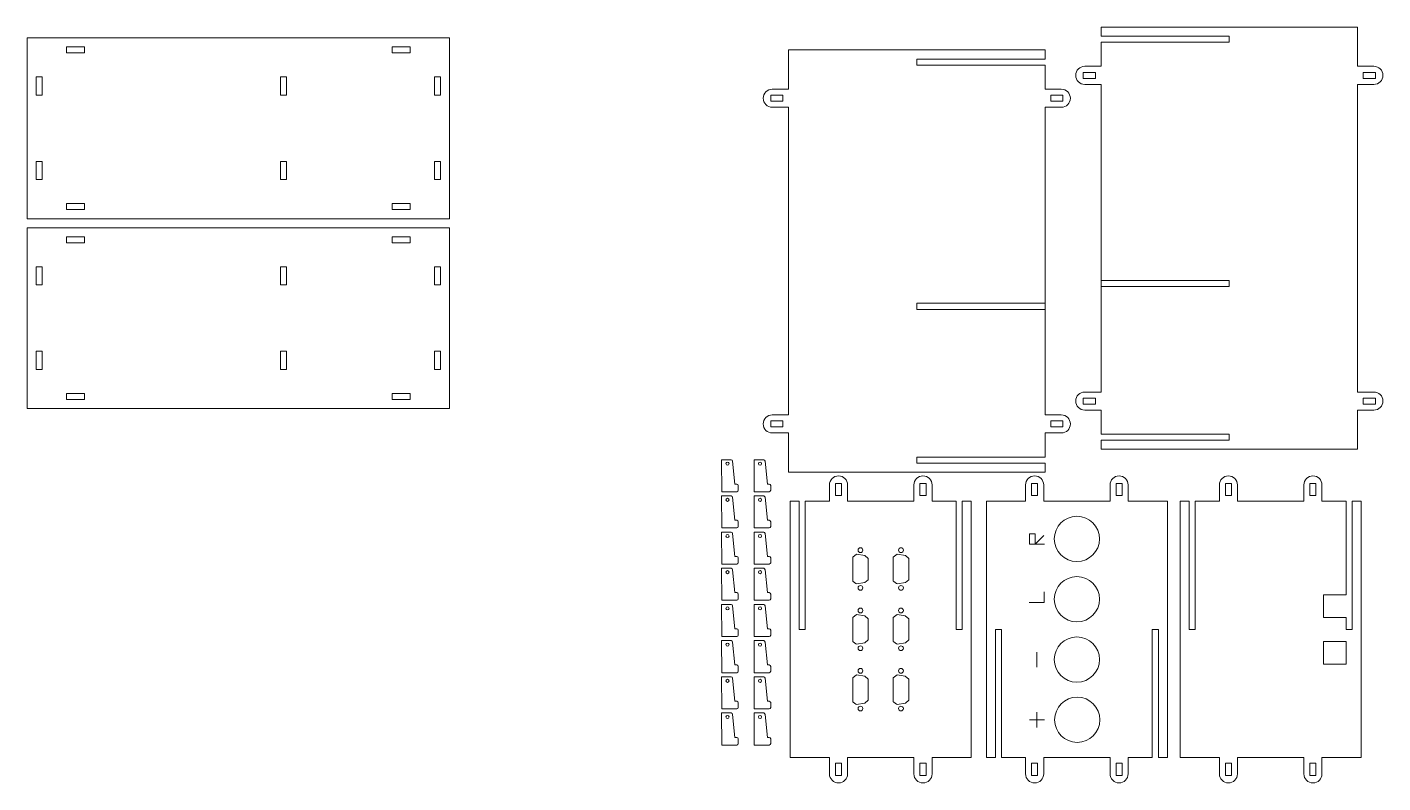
# Model space of a CAD drawing. Header units: inches. Extents: x 464 to 1363, y 251 to 752.
import ezdxf

# ---------------------------------------------------------------- set-up
doc = ezdxf.new("R2010")
doc.units = ezdxf.units.IN
doc.header["$MEASUREMENT"] = 0
doc.layers.add('Layer 1', color=7, linetype='Continuous')

# ---------------------------------------------------------------- blocks, each defined once
blk = doc.blocks.new('block 2')
at = {"layer": 'Layer 1', "color": 7, "lineweight": 5, "true_color": 0xffffff}
for points in [[(464.32, 498.9), (464.32, 618.9), (744.32, 618.9), (744.32, 498.9), (464.32, 498.9)], [(496.32, 612.9), (490.32, 612.9), (490.32, 608.9), (502.32, 608.9), (502.32, 612.9), (496.32, 612.9)], [(712.32, 612.9), (706.32, 612.9), (706.32, 608.9), (718.32, 608.9), (718.32, 612.9), (712.32, 612.9)], [(470.32, 586.9), (470.32, 580.9), (474.32, 580.9), (474.32, 592.9), (470.32, 592.9), (470.32, 586.9)], [(632.32, 580.9), (636.32, 580.9), (636.32, 586.9), (636.32, 592.9), (632.32, 592.9), (632.32, 580.9)], [(738.32, 586.9), (738.32, 592.9), (734.32, 592.9), (734.32, 580.9), (738.32, 580.9), (738.32, 586.9)], [(470.32, 530.9), (470.32, 524.9), (474.32, 524.9), (474.32, 536.9), (470.32, 536.9), (470.32, 530.9)], [(636.32, 536.9), (632.32, 536.9), (632.32, 524.9), (636.32, 524.9), (636.32, 530.9), (636.32, 536.9)], [(738.32, 530.9), (738.32, 536.9), (734.32, 536.9), (734.32, 524.9), (738.32, 524.9), (738.32, 530.9)], [(496.32, 504.9), (502.32, 504.9), (502.32, 508.9), (490.32, 508.9), (490.32, 504.9), (496.32, 504.9)], [(712.32, 504.9), (718.32, 504.9), (718.32, 508.9), (706.32, 508.9), (706.32, 504.9), (712.32, 504.9)]]:
    blk.add_lwpolyline(points, dxfattribs=at)
blk = doc.blocks.new('block 3')
at = {"layer": 'Layer 1', "color": 7, "lineweight": 5, "true_color": 0xffffff}
for points in [[(464.32, 624.85), (464.32, 744.85), (744.32, 744.85), (744.32, 624.85), (464.32, 624.85)], [(496.32, 738.85), (490.32, 738.85), (490.32, 734.85), (502.32, 734.85), (502.32, 738.85), (496.32, 738.85)], [(712.32, 738.85), (706.32, 738.85), (706.32, 734.85), (718.32, 734.85), (718.32, 738.85), (712.32, 738.85)], [(470.32, 712.85), (470.32, 706.85), (474.32, 706.85), (474.32, 718.85), (470.32, 718.85), (470.32, 712.85)], [(632.32, 706.85), (636.32, 706.85), (636.32, 712.85), (636.32, 718.85), (632.32, 718.85), (632.32, 706.85)], [(738.32, 712.85), (738.32, 718.85), (734.32, 718.85), (734.32, 706.85), (738.32, 706.85), (738.32, 712.85)], [(470.32, 656.85), (470.32, 650.85), (474.32, 650.85), (474.32, 662.85), (470.32, 662.85), (470.32, 656.85)], [(636.32, 662.85), (632.32, 662.85), (632.32, 650.85), (636.32, 650.85), (636.32, 656.85), (636.32, 662.85)], [(738.32, 656.85), (738.32, 662.85), (734.32, 662.85), (734.32, 650.85), (738.32, 650.85), (738.32, 656.85)], [(496.32, 630.85), (502.32, 630.85), (502.32, 634.85), (490.32, 634.85), (490.32, 630.85), (496.32, 630.85)], [(712.32, 630.85), (718.32, 630.85), (718.32, 634.85), (706.32, 634.85), (706.32, 630.85), (712.32, 630.85)]]:
    blk.add_lwpolyline(points, dxfattribs=at)
blk = doc.blocks.new('block 4')
at = {"layer": 'Layer 1', "color": 7, "lineweight": 5, "true_color": 0xffffff}
for points, knots in [([(1015.09, 324.99), (1015.09, 325.88), (1015.8, 326.59), (1016.69, 326.59), (1017.57, 326.59), (1018.29, 325.88), (1018.29, 324.99), (1018.29, 324.11), (1017.57, 323.39), (1016.69, 323.39), (1015.8, 323.39), (1015.09, 324.11), (1015.09, 324.99)], [0, 0, 0, 0, 1, 1, 1, 2, 2, 2, 3, 3, 3, 4, 4, 4, 4]), ([(1014.06, 302.65), (1014.06, 302.65), (1011.6, 304.56), (1011.6, 304.5), (1011.6, 304.44), (1011.6, 320.44), (1011.6, 320.44), (1011.6, 320.44), (1014.06, 322.35), (1014.06, 322.35), (1014.06, 322.35), (1019.58, 321.38), (1019.58, 321.38), (1019.58, 321.38), (1021.83, 319.5), (1021.83, 319.5), (1021.83, 319.5), (1021.83, 305.46), (1021.83, 305.46), (1021.83, 305.46), (1019.64, 303.56), (1019.64, 303.56), (1019.64, 303.56), (1014.06, 302.65), (1014.06, 302.65)], [0, 0, 0, 0, 1, 1, 1, 2, 2, 2, 3, 3, 3, 4, 4, 4, 5, 5, 5, 6, 6, 6, 7, 7, 7, 8, 8, 8, 8]), ([(1015.09, 299.99), (1015.09, 300.88), (1015.8, 301.59), (1016.69, 301.59), (1017.57, 301.59), (1018.29, 300.88), (1018.29, 299.99), (1018.29, 299.11), (1017.57, 298.39), (1016.69, 298.39), (1015.8, 298.39), (1015.09, 299.11), (1015.09, 299.99)], [0, 0, 0, 0, 1, 1, 1, 2, 2, 2, 3, 3, 3, 4, 4, 4, 4])]:
    blk.add_open_spline(points, degree=3, knots=knots, dxfattribs=at)
blk = doc.blocks.new('block 5')
at = {"layer": 'Layer 1', "color": 7, "lineweight": 5, "true_color": 0xffffff}
for points, knots in [([(1041.98, 405), (1041.98, 405.89), (1042.7, 406.6), (1043.58, 406.6), (1044.46, 406.6), (1045.18, 405.89), (1045.18, 405), (1045.18, 404.12), (1044.46, 403.4), (1043.58, 403.4), (1042.7, 403.4), (1041.98, 404.12), (1041.98, 405)], [0, 0, 0, 0, 1, 1, 1, 2, 2, 2, 3, 3, 3, 4, 4, 4, 4]), ([(1040.96, 382.66), (1040.96, 382.66), (1038.49, 384.57), (1038.49, 384.51), (1038.49, 384.45), (1038.49, 400.45), (1038.49, 400.45), (1038.49, 400.45), (1040.96, 402.36), (1040.96, 402.36), (1040.96, 402.36), (1046.47, 401.39), (1046.47, 401.39), (1046.47, 401.39), (1048.73, 399.51), (1048.73, 399.51), (1048.73, 399.51), (1048.73, 385.47), (1048.73, 385.47), (1048.73, 385.47), (1046.53, 383.57), (1046.53, 383.57), (1046.53, 383.57), (1040.96, 382.66), (1040.96, 382.66)], [0, 0, 0, 0, 1, 1, 1, 2, 2, 2, 3, 3, 3, 4, 4, 4, 5, 5, 5, 6, 6, 6, 7, 7, 7, 8, 8, 8, 8]), ([(1041.98, 380), (1041.98, 380.89), (1042.7, 381.6), (1043.58, 381.6), (1044.46, 381.6), (1045.18, 380.89), (1045.18, 380), (1045.18, 379.12), (1044.46, 378.4), (1043.58, 378.4), (1042.7, 378.4), (1041.98, 379.12), (1041.98, 380)], [0, 0, 0, 0, 1, 1, 1, 2, 2, 2, 3, 3, 3, 4, 4, 4, 4])]:
    blk.add_open_spline(points, degree=3, knots=knots, dxfattribs=at)
blk = doc.blocks.new('block 6')
at = {"layer": 'Layer 1', "color": 7, "lineweight": 5, "true_color": 0xffffff}
for points, knots in [([(1041.95, 324.99), (1041.95, 325.88), (1042.67, 326.59), (1043.55, 326.59), (1044.43, 326.59), (1045.15, 325.88), (1045.15, 324.99), (1045.15, 324.11), (1044.43, 323.39), (1043.55, 323.39), (1042.67, 323.39), (1041.95, 324.11), (1041.95, 324.99)], [0, 0, 0, 0, 1, 1, 1, 2, 2, 2, 3, 3, 3, 4, 4, 4, 4]), ([(1040.93, 302.65), (1040.93, 302.65), (1038.46, 304.56), (1038.46, 304.5), (1038.46, 304.44), (1038.46, 320.44), (1038.46, 320.44), (1038.46, 320.44), (1040.93, 322.35), (1040.93, 322.35), (1040.93, 322.35), (1046.44, 321.38), (1046.44, 321.38), (1046.44, 321.38), (1048.7, 319.5), (1048.7, 319.5), (1048.7, 319.5), (1048.7, 305.46), (1048.7, 305.46), (1048.7, 305.46), (1046.5, 303.56), (1046.5, 303.56), (1046.5, 303.56), (1040.93, 302.65), (1040.93, 302.65)], [0, 0, 0, 0, 1, 1, 1, 2, 2, 2, 3, 3, 3, 4, 4, 4, 5, 5, 5, 6, 6, 6, 7, 7, 7, 8, 8, 8, 8]), ([(1041.95, 299.99), (1041.95, 300.88), (1042.67, 301.59), (1043.55, 301.59), (1044.43, 301.59), (1045.15, 300.88), (1045.15, 299.99), (1045.15, 299.11), (1044.43, 298.39), (1043.55, 298.39), (1042.67, 298.39), (1041.95, 299.11), (1041.95, 299.99)], [0, 0, 0, 0, 1, 1, 1, 2, 2, 2, 3, 3, 3, 4, 4, 4, 4])]:
    blk.add_open_spline(points, degree=3, knots=knots, dxfattribs=at)
blk = doc.blocks.new('block 7')
at = {"layer": 'Layer 1', "color": 7, "lineweight": 5, "true_color": 0xffffff}
for points, knots in [([(1040.93, 342.65), (1040.93, 342.65), (1038.46, 344.56), (1038.46, 344.5), (1038.46, 344.44), (1038.46, 360.44), (1038.46, 360.44), (1038.46, 360.44), (1040.93, 362.35), (1040.93, 362.35), (1040.93, 362.35), (1046.44, 361.38), (1046.44, 361.38), (1046.44, 361.38), (1048.7, 359.5), (1048.7, 359.5), (1048.7, 359.5), (1048.7, 345.46), (1048.7, 345.46), (1048.7, 345.46), (1046.5, 343.56), (1046.5, 343.56), (1046.5, 343.56), (1040.93, 342.65), (1040.93, 342.65)], [0, 0, 0, 0, 1, 1, 1, 2, 2, 2, 3, 3, 3, 4, 4, 4, 5, 5, 5, 6, 6, 6, 7, 7, 7, 8, 8, 8, 8]), ([(1041.95, 364.99), (1041.95, 365.88), (1042.67, 366.59), (1043.55, 366.59), (1044.43, 366.59), (1045.15, 365.88), (1045.15, 364.99), (1045.15, 364.11), (1044.43, 363.39), (1043.55, 363.39), (1042.67, 363.39), (1041.95, 364.11), (1041.95, 364.99)], [0, 0, 0, 0, 1, 1, 1, 2, 2, 2, 3, 3, 3, 4, 4, 4, 4]), ([(1041.95, 339.99), (1041.95, 340.88), (1042.67, 341.59), (1043.55, 341.59), (1044.43, 341.59), (1045.15, 340.88), (1045.15, 339.99), (1045.15, 339.11), (1044.43, 338.39), (1043.55, 338.39), (1042.67, 338.39), (1041.95, 339.11), (1041.95, 339.99)], [0, 0, 0, 0, 1, 1, 1, 2, 2, 2, 3, 3, 3, 4, 4, 4, 4])]:
    blk.add_open_spline(points, degree=3, knots=knots, dxfattribs=at)
blk = doc.blocks.new('block 8')
at = {"layer": 'Layer 1', "color": 7, "lineweight": 5, "true_color": 0xffffff}
for points, knots in [([(1015.09, 405), (1015.09, 405.89), (1015.8, 406.6), (1016.69, 406.6), (1017.57, 406.6), (1018.29, 405.89), (1018.29, 405), (1018.29, 404.12), (1017.57, 403.4), (1016.69, 403.4), (1015.8, 403.4), (1015.09, 404.12), (1015.09, 405)], [0, 0, 0, 0, 1, 1, 1, 2, 2, 2, 3, 3, 3, 4, 4, 4, 4]), ([(1014.06, 382.66), (1014.06, 382.66), (1011.6, 384.57), (1011.6, 384.51), (1011.6, 384.45), (1011.6, 400.45), (1011.6, 400.45), (1011.6, 400.45), (1014.06, 402.36), (1014.06, 402.36), (1014.06, 402.36), (1019.58, 401.39), (1019.58, 401.39), (1019.58, 401.39), (1021.83, 399.51), (1021.83, 399.51), (1021.83, 399.51), (1021.83, 385.47), (1021.83, 385.47), (1021.83, 385.47), (1019.64, 383.57), (1019.64, 383.57), (1019.64, 383.57), (1014.06, 382.66), (1014.06, 382.66)], [0, 0, 0, 0, 1, 1, 1, 2, 2, 2, 3, 3, 3, 4, 4, 4, 5, 5, 5, 6, 6, 6, 7, 7, 7, 8, 8, 8, 8]), ([(1015.09, 380), (1015.09, 380.89), (1015.8, 381.6), (1016.69, 381.6), (1017.57, 381.6), (1018.29, 380.89), (1018.29, 380), (1018.29, 379.12), (1017.57, 378.4), (1016.69, 378.4), (1015.8, 378.4), (1015.09, 379.12), (1015.09, 380)], [0, 0, 0, 0, 1, 1, 1, 2, 2, 2, 3, 3, 3, 4, 4, 4, 4])]:
    blk.add_open_spline(points, degree=3, knots=knots, dxfattribs=at)
blk = doc.blocks.new('block 9')
at = {"layer": 'Layer 1', "color": 7, "lineweight": 5, "true_color": 0xffffff}
for points, knots in [([(1014.06, 342.65), (1014.06, 342.65), (1011.6, 344.56), (1011.6, 344.5), (1011.6, 344.44), (1011.6, 360.44), (1011.6, 360.44), (1011.6, 360.44), (1014.06, 362.35), (1014.06, 362.35), (1014.06, 362.35), (1019.58, 361.38), (1019.58, 361.38), (1019.58, 361.38), (1021.83, 359.5), (1021.83, 359.5), (1021.83, 359.5), (1021.83, 345.46), (1021.83, 345.46), (1021.83, 345.46), (1019.64, 343.56), (1019.64, 343.56), (1019.64, 343.56), (1014.06, 342.65), (1014.06, 342.65)], [0, 0, 0, 0, 1, 1, 1, 2, 2, 2, 3, 3, 3, 4, 4, 4, 5, 5, 5, 6, 6, 6, 7, 7, 7, 8, 8, 8, 8]), ([(1015.09, 364.99), (1015.09, 365.88), (1015.8, 366.59), (1016.69, 366.59), (1017.57, 366.59), (1018.29, 365.88), (1018.29, 364.99), (1018.29, 364.11), (1017.57, 363.39), (1016.69, 363.39), (1015.8, 363.39), (1015.09, 364.11), (1015.09, 364.99)], [0, 0, 0, 0, 1, 1, 1, 2, 2, 2, 3, 3, 3, 4, 4, 4, 4]), ([(1015.09, 339.99), (1015.09, 340.88), (1015.8, 341.59), (1016.69, 341.59), (1017.57, 341.59), (1018.29, 340.88), (1018.29, 339.99), (1018.29, 339.11), (1017.57, 338.39), (1016.69, 338.39), (1015.8, 338.39), (1015.09, 339.11), (1015.09, 339.99)], [0, 0, 0, 0, 1, 1, 1, 2, 2, 2, 3, 3, 3, 4, 4, 4, 4])]:
    blk.add_open_spline(points, degree=3, knots=knots, dxfattribs=at)
blk = doc.blocks.new('block 10')
at = {"layer": 'Layer 1', "color": 7, "lineweight": 5, "true_color": 0xffffff}
for points in [[(965.24, 704.74), (965.24, 706.74), (957.24, 706.74), (957.24, 702.74), (965.24, 702.74), (965.24, 704.74)], [(1142.84, 704.74), (1142.84, 706.74), (1150.84, 706.74), (1150.84, 702.74), (1142.84, 702.74), (1142.84, 704.74)], [(1139.04, 564.74), (1054.04, 564.74), (1054.04, 568.74), (1139.04, 568.74), (1139.04, 564.74)], [(965.24, 488.74), (965.24, 490.74), (957.24, 490.74), (957.24, 486.74), (965.24, 486.74), (965.24, 488.74)], [(1142.84, 488.74), (1142.84, 490.74), (1150.84, 490.74), (1150.84, 486.74), (1142.84, 486.74), (1142.84, 488.74)]]:
    blk.add_lwpolyline(points, dxfattribs=at)
blk.add_open_spline([(1149.84, 494.74), (1149.84, 494.74), (1139.04, 494.74), (1139.04, 494.74), (1139.04, 494.74), (1139.04, 698.74), (1139.04, 698.74), (1139.04, 698.74), (1149.84, 698.74), (1149.84, 698.74), (1153.15, 698.74), (1155.84, 701.43), (1155.84, 704.74), (1155.84, 708.05), (1153.15, 710.74), (1149.84, 710.74), (1149.84, 710.74), (1139.04, 710.74), (1139.04, 710.74), (1139.04, 710.74), (1139.04, 726.74), (1139.04, 726.74), (1139.04, 726.74), (1054.04, 726.74), (1054.04, 726.74), (1054.04, 726.74), (1054.04, 730.74), (1054.04, 730.74), (1054.04, 730.74), (1139.04, 730.74), (1139.04, 730.74), (1139.04, 730.74), (1139.04, 736.74), (1139.04, 736.74), (1139.04, 736.74), (969.04, 736.74), (969.04, 736.74), (969.04, 736.74), (969.04, 730.74), (969.04, 730.74), (969.04, 730.74), (969.04, 726.74), (969.04, 726.74), (969.04, 726.74), (969.04, 710.74), (969.04, 710.74), (969.04, 710.74), (958.24, 710.74), (958.24, 710.74), (954.92, 710.74), (952.24, 708.05), (952.24, 704.74), (952.24, 701.43), (954.92, 698.74), (958.24, 698.74), (958.24, 698.74), (969.04, 698.74), (969.04, 698.74), (969.04, 698.74), (969.04, 494.74), (969.04, 494.74), (969.04, 494.74), (958.24, 494.74), (958.24, 494.74), (954.92, 494.74), (952.24, 492.05), (952.24, 488.74), (952.24, 485.43), (954.92, 482.74), (958.24, 482.74), (958.24, 482.74), (969.04, 482.74), (969.04, 482.74), (969.04, 482.74), (969.04, 466.74), (969.04, 466.74), (969.04, 466.74), (969.04, 462.74), (969.04, 462.74), (969.04, 462.74), (969.04, 456.74), (969.04, 456.74), (969.04, 456.74), (1139.04, 456.74), (1139.04, 456.74), (1139.04, 456.74), (1139.04, 462.74), (1139.04, 462.74), (1139.04, 462.74), (1054.04, 462.74), (1054.04, 462.74), (1054.04, 462.74), (1054.04, 466.74), (1054.04, 466.74), (1054.04, 466.74), (1139.04, 466.74), (1139.04, 466.74), (1139.04, 466.74), (1139.04, 482.74), (1139.04, 482.74), (1139.04, 482.74), (1149.84, 482.74), (1149.84, 482.74), (1153.15, 482.74), (1155.84, 485.43), (1155.84, 488.74), (1155.84, 492.05), (1153.15, 494.74), (1149.84, 494.74)], degree=3, knots=[0, 0, 0, 0, 1, 1, 1, 2, 2, 2, 3, 3, 3, 4, 4, 4, 5, 5, 5, 6, 6, 6, 7, 7, 7, 8, 8, 8, 9, 9, 9, 10, 10, 10, 11, 11, 11, 12, 12, 12, 13, 13, 13, 14, 14, 14, 15, 15, 15, 16, 16, 16, 17, 17, 17, 18, 18, 18, 19, 19, 19, 20, 20, 20, 21, 21, 21, 22, 22, 22, 23, 23, 23, 24, 24, 24, 25, 25, 25, 26, 26, 26, 27, 27, 27, 28, 28, 28, 29, 29, 29, 30, 30, 30, 31, 31, 31, 32, 32, 32, 33, 33, 33, 34, 34, 34, 35, 35, 35, 36, 36, 36, 36], dxfattribs=at)
blk = doc.blocks.new('block 11')
at = {"layer": 'Layer 1', "color": 7, "lineweight": 5, "true_color": 0xffffff}
for points in [[(1172.4, 719.92), (1172.4, 717.92), (1164.4, 717.92), (1164.4, 721.92), (1172.4, 721.92), (1172.4, 719.92)], [(1350, 719.92), (1350, 717.92), (1358, 717.92), (1358, 721.92), (1350, 721.92), (1350, 719.92)], [(1176.2, 579.92), (1261.2, 579.92), (1261.2, 583.92), (1176.2, 583.92), (1176.2, 579.92)], [(1172.4, 503.92), (1172.4, 501.92), (1164.4, 501.92), (1164.4, 505.92), (1172.4, 505.92), (1172.4, 503.92)], [(1350, 503.92), (1350, 501.92), (1358, 501.92), (1358, 505.92), (1350, 505.92), (1350, 503.92)]]:
    blk.add_lwpolyline(points, dxfattribs=at)
blk.add_open_spline([(1159.4, 503.92), (1159.4, 500.61), (1162.09, 497.92), (1165.4, 497.92), (1165.4, 497.92), (1176.2, 497.92), (1176.2, 497.92), (1176.2, 497.92), (1176.2, 481.92), (1176.2, 481.92), (1176.2, 481.92), (1261.2, 481.92), (1261.2, 481.92), (1261.2, 481.92), (1261.2, 477.92), (1261.2, 477.92), (1261.2, 477.92), (1176.2, 477.92), (1176.2, 477.92), (1176.2, 477.92), (1176.2, 471.92), (1176.2, 471.92), (1176.2, 471.92), (1346.2, 471.92), (1346.2, 471.92), (1346.2, 471.92), (1346.2, 477.92), (1346.2, 477.92), (1346.2, 477.92), (1346.2, 481.92), (1346.2, 481.92), (1346.2, 481.92), (1346.2, 497.92), (1346.2, 497.92), (1346.2, 497.92), (1357, 497.92), (1357, 497.92), (1360.31, 497.92), (1363, 500.61), (1363, 503.92), (1363, 507.24), (1360.31, 509.92), (1357, 509.92), (1357, 509.92), (1346.2, 509.92), (1346.2, 509.92), (1346.2, 509.92), (1346.2, 713.92), (1346.2, 713.92), (1346.2, 713.92), (1357, 713.92), (1357, 713.92), (1360.31, 713.92), (1363, 716.61), (1363, 719.92), (1363, 723.24), (1360.31, 725.92), (1357, 725.92), (1357, 725.92), (1346.2, 725.92), (1346.2, 725.92), (1346.2, 725.92), (1346.2, 741.92), (1346.2, 741.92), (1346.2, 741.92), (1346.2, 745.92), (1346.2, 745.92), (1346.2, 745.92), (1346.2, 751.92), (1346.2, 751.92), (1346.2, 751.92), (1176.2, 751.92), (1176.2, 751.92), (1176.2, 751.92), (1176.2, 745.92), (1176.2, 745.92), (1176.2, 745.92), (1261.2, 745.92), (1261.2, 745.92), (1261.2, 745.92), (1261.2, 741.92), (1261.2, 741.92), (1261.2, 741.92), (1176.2, 741.92), (1176.2, 741.92), (1176.2, 741.92), (1176.2, 725.92), (1176.2, 725.92), (1176.2, 725.92), (1165.4, 725.92), (1165.4, 725.92), (1162.09, 725.92), (1159.4, 723.24), (1159.4, 719.92), (1159.4, 716.61), (1162.09, 713.92), (1165.4, 713.92), (1165.4, 713.92), (1176.2, 713.92), (1176.2, 713.92), (1176.2, 713.92), (1176.2, 509.92), (1176.2, 509.92), (1176.2, 509.92), (1165.4, 509.92), (1165.4, 509.92), (1162.09, 509.92), (1159.4, 507.24), (1159.4, 503.92)], degree=3, knots=[0, 0, 0, 0, 1, 1, 1, 2, 2, 2, 3, 3, 3, 4, 4, 4, 5, 5, 5, 6, 6, 6, 7, 7, 7, 8, 8, 8, 9, 9, 9, 10, 10, 10, 11, 11, 11, 12, 12, 12, 13, 13, 13, 14, 14, 14, 15, 15, 15, 16, 16, 16, 17, 17, 17, 18, 18, 18, 19, 19, 19, 20, 20, 20, 21, 21, 21, 22, 22, 22, 23, 23, 23, 24, 24, 24, 25, 25, 25, 26, 26, 26, 27, 27, 27, 28, 28, 28, 29, 29, 29, 30, 30, 30, 31, 31, 31, 32, 32, 32, 33, 33, 33, 34, 34, 34, 35, 35, 35, 36, 36, 36, 36], dxfattribs=at)
blk = doc.blocks.new('block 12')
at = {"layer": 'Layer 1', "color": 7, "lineweight": 5, "true_color": 0xffffff}
for points in [[(1260.64, 441.29), (1258.64, 441.29), (1258.64, 449.29), (1262.64, 449.29), (1262.64, 441.29), (1260.64, 441.29)], [(1316.64, 441.29), (1314.64, 441.29), (1314.64, 449.29), (1318.64, 449.29), (1318.64, 441.29), (1316.64, 441.29)], [(1323.64, 329.49), (1323.64, 344.49), (1338.64, 344.49), (1338.64, 329.49), (1323.64, 329.49)], [(1260.64, 263.69), (1258.64, 263.69), (1258.64, 255.69), (1262.64, 255.69), (1262.64, 263.69), (1260.64, 263.69)], [(1316.64, 263.69), (1314.64, 263.69), (1314.64, 255.69), (1318.64, 255.69), (1318.64, 263.69), (1316.64, 263.69)]]:
    blk.add_lwpolyline(points, dxfattribs=at)
blk.add_open_spline([(1310.64, 448.29), (1310.64, 448.29), (1310.64, 437.49), (1310.64, 437.49), (1310.64, 437.49), (1266.64, 437.49), (1266.64, 437.49), (1266.64, 437.49), (1266.64, 448.29), (1266.64, 448.29), (1266.64, 451.61), (1263.95, 454.29), (1260.64, 454.29), (1257.33, 454.29), (1254.64, 451.61), (1254.64, 448.29), (1254.64, 448.29), (1254.64, 437.49), (1254.64, 437.49), (1254.64, 437.49), (1238.64, 437.49), (1238.64, 437.49), (1238.64, 437.49), (1238.64, 352.49), (1238.64, 352.49), (1238.64, 352.49), (1234.64, 352.49), (1234.64, 352.49), (1234.64, 352.49), (1234.64, 437.49), (1234.64, 437.49), (1234.64, 437.49), (1228.64, 437.49), (1228.64, 437.49), (1228.64, 437.49), (1228.64, 267.49), (1228.64, 267.49), (1228.64, 267.49), (1234.64, 267.49), (1234.64, 267.49), (1234.64, 267.49), (1238.64, 267.49), (1238.64, 267.49), (1238.64, 267.49), (1254.64, 267.49), (1254.64, 267.49), (1254.64, 267.49), (1254.64, 256.69), (1254.64, 256.69), (1254.64, 253.38), (1257.33, 250.69), (1260.64, 250.69), (1263.95, 250.69), (1266.64, 253.38), (1266.64, 256.69), (1266.64, 256.69), (1266.64, 267.49), (1266.64, 267.49), (1266.64, 267.49), (1310.64, 267.49), (1310.64, 267.49), (1310.64, 267.49), (1310.64, 256.69), (1310.64, 256.69), (1310.64, 253.38), (1313.33, 250.69), (1316.64, 250.69), (1319.95, 250.69), (1322.64, 253.38), (1322.64, 256.69), (1322.64, 256.69), (1322.64, 267.49), (1322.64, 267.49), (1322.64, 267.49), (1338.64, 267.49), (1338.64, 267.49), (1338.64, 267.49), (1342.64, 267.49), (1342.64, 267.49), (1342.64, 267.49), (1348.64, 267.49), (1348.64, 267.49), (1348.64, 267.49), (1348.64, 437.49), (1348.64, 437.49), (1348.64, 437.49), (1342.64, 437.49), (1342.64, 437.49), (1342.64, 437.49), (1342.64, 352.49), (1342.64, 352.49), (1342.64, 352.49), (1338.64, 352.49), (1338.64, 352.49), (1338.64, 352.49), (1338.64, 360.49), (1338.64, 360.49), (1338.64, 360.49), (1323.64, 360.49), (1323.64, 360.49), (1323.64, 360.49), (1323.64, 375.49), (1323.64, 375.49), (1323.64, 375.49), (1338.64, 375.49), (1338.64, 375.49), (1338.64, 375.49), (1338.64, 437.49), (1338.64, 437.49), (1338.64, 437.49), (1322.64, 437.49), (1322.64, 437.49), (1322.64, 437.49), (1322.64, 448.29), (1322.64, 448.29), (1322.64, 451.61), (1319.95, 454.29), (1316.64, 454.29), (1313.33, 454.29), (1310.64, 451.61), (1310.64, 448.29)], degree=3, knots=[0, 0, 0, 0, 1, 1, 1, 2, 2, 2, 3, 3, 3, 4, 4, 4, 5, 5, 5, 6, 6, 6, 7, 7, 7, 8, 8, 8, 9, 9, 9, 10, 10, 10, 11, 11, 11, 12, 12, 12, 13, 13, 13, 14, 14, 14, 15, 15, 15, 16, 16, 16, 17, 17, 17, 18, 18, 18, 19, 19, 19, 20, 20, 20, 21, 21, 21, 22, 22, 22, 23, 23, 23, 24, 24, 24, 25, 25, 25, 26, 26, 26, 27, 27, 27, 28, 28, 28, 29, 29, 29, 30, 30, 30, 31, 31, 31, 32, 32, 32, 33, 33, 33, 34, 34, 34, 35, 35, 35, 36, 36, 36, 37, 37, 37, 38, 38, 38, 39, 39, 39, 40, 40, 40, 40], dxfattribs=at)

msp = doc.modelspace()

# ---------------------------------------------------------------- linework, layer by layer
at = {"layer": 'Layer 1', "color": 7, "lineweight": 5, "true_color": 0xffffff}
for points in [[(1002.16, 441.29), (1000.16, 441.29), (1000.16, 449.29), (1004.16, 449.29), (1004.16, 441.29), (1002.16, 441.29)], [(1058.16, 441.29), (1056.16, 441.29), (1056.16, 449.29), (1060.16, 449.29), (1060.16, 441.29), (1058.16, 441.29)], [(1132.16, 441.3), (1130.16, 441.3), (1130.16, 449.3), (1134.16, 449.3), (1134.16, 441.3), (1132.16, 441.3)], [(1188.16, 441.3), (1186.16, 441.3), (1186.16, 449.3), (1190.16, 449.3), (1190.16, 441.3), (1188.16, 441.3)], [(1128.72, 415.97), (1128.72, 409.03)], [(1132.49, 415.97), (1128.72, 415.97)], [(1132.49, 415.97), (1132.49, 409.03)], [(1138.31, 414.85), (1132.49, 409.03)], [(1138.72, 409.03), (1128.72, 409.03)], [(1138.49, 370.41), (1128.49, 370.41)], [(1138.49, 377.35), (1138.49, 370.41)], [(1133.72, 337.5), (1133.72, 327.5)], [(1133.72, 287.53), (1133.72, 297.53)], [(1138.72, 292.53), (1128.72, 292.53)], [(1002.16, 263.69), (1000.16, 263.69), (1000.16, 255.69), (1004.16, 255.69), (1004.16, 263.69), (1002.16, 263.69)], [(1058.16, 263.69), (1056.16, 263.69), (1056.16, 255.69), (1060.16, 255.69), (1060.16, 263.69), (1058.16, 263.69)], [(1132.16, 263.7), (1130.16, 263.7), (1130.16, 255.7), (1134.16, 255.7), (1134.16, 263.7), (1132.16, 263.7)], [(1188.16, 263.7), (1186.16, 263.7), (1186.16, 255.7), (1190.16, 255.7), (1190.16, 263.7), (1188.16, 263.7)]]:
    msp.add_lwpolyline(points, dxfattribs=at)
for points, knots in [([(924.61, 465.05), (924.61, 465.05), (931.01, 465.05), (931.01, 465.05), (931.5, 464.96), (931.88, 464.58), (931.97, 464.09), (931.97, 464.09), (933.45, 448.89), (933.45, 448.89), (933.45, 448.89), (934.73, 448.89), (934.73, 448.89), (935.22, 448.8), (935.6, 448.42), (935.69, 447.93), (935.69, 447.93), (935.69, 444.73), (935.69, 444.73), (935.6, 444.24), (935.22, 443.86), (934.73, 443.77), (934.73, 443.77), (924.73, 443.77), (924.73, 443.77), (924.73, 443.77), (924.61, 465.05), (924.61, 465.05)], [0, 0, 0, 0, 1, 1, 1, 2, 2, 2, 3, 3, 3, 4, 4, 4, 5, 5, 5, 6, 6, 6, 7, 7, 7, 8, 8, 8, 9, 9, 9, 9]), ([(928.61, 463.45), (929.19, 463.45), (929.65, 462.98), (929.65, 462.41), (929.65, 461.83), (929.19, 461.37), (928.61, 461.37), (928.04, 461.37), (927.57, 461.83), (927.57, 462.41), (927.57, 462.98), (928.04, 463.45), (928.61, 463.45)], [0, 0, 0, 0, 1, 1, 1, 2, 2, 2, 3, 3, 3, 4, 4, 4, 4]), ([(946.15, 465.05), (946.15, 465.05), (952.55, 465.05), (952.55, 465.05), (953.04, 464.96), (953.42, 464.58), (953.52, 464.09), (953.52, 464.09), (954.99, 448.89), (954.99, 448.89), (954.99, 448.89), (956.27, 448.89), (956.27, 448.89), (956.76, 448.8), (957.14, 448.42), (957.24, 447.93), (957.24, 447.93), (957.24, 444.73), (957.24, 444.73), (957.14, 444.24), (956.76, 443.86), (956.27, 443.77), (956.27, 443.77), (946.27, 443.77), (946.27, 443.77), (946.27, 443.77), (946.15, 465.05), (946.15, 465.05)], [0, 0, 0, 0, 1, 1, 1, 2, 2, 2, 3, 3, 3, 4, 4, 4, 5, 5, 5, 6, 6, 6, 7, 7, 7, 8, 8, 8, 9, 9, 9, 9]), ([(950.16, 463.45), (950.73, 463.45), (951.19, 462.98), (951.19, 462.41), (951.19, 461.83), (950.73, 461.37), (950.16, 461.37), (949.58, 461.37), (949.11, 461.83), (949.11, 462.41), (949.11, 462.98), (949.58, 463.45), (950.16, 463.45)], [0, 0, 0, 0, 1, 1, 1, 2, 2, 2, 3, 3, 3, 4, 4, 4, 4]), ([(970.16, 267.49), (970.16, 267.49), (976.16, 267.49), (976.16, 267.49), (976.16, 267.49), (980.16, 267.49), (980.16, 267.49), (980.16, 267.49), (996.16, 267.49), (996.16, 267.49), (996.16, 267.49), (996.16, 256.69), (996.16, 256.69), (996.16, 253.38), (998.85, 250.69), (1002.16, 250.69), (1005.48, 250.69), (1008.16, 253.38), (1008.16, 256.69), (1008.16, 256.69), (1008.16, 267.49), (1008.16, 267.49), (1008.16, 267.49), (1052.16, 267.49), (1052.16, 267.49), (1052.16, 267.49), (1052.16, 256.69), (1052.16, 256.69), (1052.16, 253.38), (1054.85, 250.69), (1058.16, 250.69), (1061.48, 250.69), (1064.16, 253.38), (1064.16, 256.69), (1064.16, 256.69), (1064.16, 267.49), (1064.16, 267.49), (1064.16, 267.49), (1080.16, 267.49), (1080.16, 267.49), (1080.16, 267.49), (1084.16, 267.49), (1084.16, 267.49), (1084.16, 267.49), (1090.16, 267.49), (1090.16, 267.49), (1090.16, 267.49), (1090.16, 437.49), (1090.16, 437.49), (1090.16, 437.49), (1084.16, 437.49), (1084.16, 437.49), (1084.16, 437.49), (1084.16, 352.49), (1084.16, 352.49), (1084.16, 352.49), (1080.16, 352.49), (1080.16, 352.49), (1080.16, 352.49), (1080.16, 437.49), (1080.16, 437.49), (1080.16, 437.49), (1064.16, 437.49), (1064.16, 437.49), (1064.16, 437.49), (1064.16, 448.29), (1064.16, 448.29), (1064.16, 451.61), (1061.48, 454.29), (1058.16, 454.29), (1054.85, 454.29), (1052.16, 451.61), (1052.16, 448.29), (1052.16, 448.29), (1052.16, 437.49), (1052.16, 437.49), (1052.16, 437.49), (1008.16, 437.49), (1008.16, 437.49), (1008.16, 437.49), (1008.16, 448.29), (1008.16, 448.29), (1008.16, 451.61), (1005.48, 454.29), (1002.16, 454.29), (998.85, 454.29), (996.16, 451.61), (996.16, 448.29), (996.16, 448.29), (996.16, 437.49), (996.16, 437.49), (996.16, 437.49), (980.16, 437.49), (980.16, 437.49), (980.16, 437.49), (980.16, 352.49), (980.16, 352.49), (980.16, 352.49), (976.16, 352.49), (976.16, 352.49), (976.16, 352.49), (976.16, 437.49), (976.16, 437.49), (976.16, 437.49), (970.16, 437.49), (970.16, 437.49), (970.16, 437.49), (970.16, 267.49), (970.16, 267.49)], [0, 0, 0, 0, 1, 1, 1, 2, 2, 2, 3, 3, 3, 4, 4, 4, 5, 5, 5, 6, 6, 6, 7, 7, 7, 8, 8, 8, 9, 9, 9, 10, 10, 10, 11, 11, 11, 12, 12, 12, 13, 13, 13, 14, 14, 14, 15, 15, 15, 16, 16, 16, 17, 17, 17, 18, 18, 18, 19, 19, 19, 20, 20, 20, 21, 21, 21, 22, 22, 22, 23, 23, 23, 24, 24, 24, 25, 25, 25, 26, 26, 26, 27, 27, 27, 28, 28, 28, 29, 29, 29, 30, 30, 30, 31, 31, 31, 32, 32, 32, 33, 33, 33, 34, 34, 34, 35, 35, 35, 36, 36, 36, 36]), ([(1100.16, 267.5), (1100.16, 267.5), (1106.16, 267.5), (1106.16, 267.5), (1106.16, 267.5), (1106.16, 352.5), (1106.16, 352.5), (1106.16, 352.5), (1110.16, 352.5), (1110.16, 352.5), (1110.16, 352.5), (1110.16, 267.5), (1110.16, 267.5), (1110.16, 267.5), (1126.16, 267.5), (1126.16, 267.5), (1126.16, 267.5), (1126.16, 256.7), (1126.16, 256.7), (1126.16, 253.39), (1128.85, 250.7), (1132.16, 250.7), (1135.48, 250.7), (1138.16, 253.39), (1138.16, 256.7), (1138.16, 256.7), (1138.16, 267.5), (1138.16, 267.5), (1138.16, 267.5), (1182.16, 267.5), (1182.16, 267.5), (1182.16, 267.5), (1182.16, 256.7), (1182.16, 256.7), (1182.16, 253.39), (1184.85, 250.7), (1188.16, 250.7), (1191.48, 250.7), (1194.16, 253.39), (1194.16, 256.7), (1194.16, 256.7), (1194.16, 267.5), (1194.16, 267.5), (1194.16, 267.5), (1210.16, 267.5), (1210.16, 267.5), (1210.16, 267.5), (1210.16, 352.5), (1210.16, 352.5), (1210.16, 352.5), (1214.16, 352.5), (1214.16, 352.5), (1214.16, 352.5), (1214.16, 267.5), (1214.16, 267.5), (1214.16, 267.5), (1220.16, 267.5), (1220.16, 267.5), (1220.16, 267.5), (1220.16, 437.5), (1220.16, 437.5), (1220.16, 437.5), (1214.16, 437.5), (1214.16, 437.5), (1214.16, 437.5), (1210.16, 437.5), (1210.16, 437.5), (1210.16, 437.5), (1194.16, 437.5), (1194.16, 437.5), (1194.16, 437.5), (1194.16, 448.3), (1194.16, 448.3), (1194.16, 451.62), (1191.48, 454.3), (1188.16, 454.3), (1184.85, 454.3), (1182.16, 451.62), (1182.16, 448.3), (1182.16, 448.3), (1182.16, 437.5), (1182.16, 437.5), (1182.16, 437.5), (1138.16, 437.5), (1138.16, 437.5), (1138.16, 437.5), (1138.16, 448.3), (1138.16, 448.3), (1138.16, 451.62), (1135.48, 454.3), (1132.16, 454.3), (1128.85, 454.3), (1126.16, 451.62), (1126.16, 448.3), (1126.16, 448.3), (1126.16, 437.5), (1126.16, 437.5), (1126.16, 437.5), (1110.16, 437.5), (1110.16, 437.5), (1110.16, 437.5), (1104.16, 437.5), (1104.16, 437.5), (1104.16, 437.5), (1100.16, 437.5), (1100.16, 437.5), (1100.16, 437.5), (1100.16, 267.5), (1100.16, 267.5)], [0, 0, 0, 0, 1, 1, 1, 2, 2, 2, 3, 3, 3, 4, 4, 4, 5, 5, 5, 6, 6, 6, 7, 7, 7, 8, 8, 8, 9, 9, 9, 10, 10, 10, 11, 11, 11, 12, 12, 12, 13, 13, 13, 14, 14, 14, 15, 15, 15, 16, 16, 16, 17, 17, 17, 18, 18, 18, 19, 19, 19, 20, 20, 20, 21, 21, 21, 22, 22, 22, 23, 23, 23, 24, 24, 24, 25, 25, 25, 26, 26, 26, 27, 27, 27, 28, 28, 28, 29, 29, 29, 30, 30, 30, 31, 31, 31, 32, 32, 32, 33, 33, 33, 34, 34, 34, 35, 35, 35, 36, 36, 36, 36]), ([(924.61, 441.05), (924.61, 441.05), (931.01, 441.05), (931.01, 441.05), (931.5, 440.96), (931.88, 440.58), (931.97, 440.09), (931.97, 440.09), (933.45, 424.89), (933.45, 424.89), (933.45, 424.89), (934.73, 424.89), (934.73, 424.89), (935.22, 424.8), (935.6, 424.42), (935.69, 423.93), (935.69, 423.93), (935.69, 420.73), (935.69, 420.73), (935.6, 420.24), (935.22, 419.86), (934.73, 419.77), (934.73, 419.77), (924.73, 419.77), (924.73, 419.77), (924.73, 419.77), (924.61, 441.05), (924.61, 441.05)], [0, 0, 0, 0, 1, 1, 1, 2, 2, 2, 3, 3, 3, 4, 4, 4, 5, 5, 5, 6, 6, 6, 7, 7, 7, 8, 8, 8, 9, 9, 9, 9]), ([(946.15, 441.05), (946.15, 441.05), (952.55, 441.05), (952.55, 441.05), (953.04, 440.96), (953.42, 440.58), (953.52, 440.09), (953.52, 440.09), (954.99, 424.89), (954.99, 424.89), (954.99, 424.89), (956.27, 424.89), (956.27, 424.89), (956.76, 424.8), (957.14, 424.42), (957.24, 423.93), (957.24, 423.93), (957.24, 420.73), (957.24, 420.73), (957.14, 420.24), (956.76, 419.86), (956.27, 419.77), (956.27, 419.77), (946.27, 419.77), (946.27, 419.77), (946.27, 419.77), (946.15, 441.05), (946.15, 441.05)], [0, 0, 0, 0, 1, 1, 1, 2, 2, 2, 3, 3, 3, 4, 4, 4, 5, 5, 5, 6, 6, 6, 7, 7, 7, 8, 8, 8, 9, 9, 9, 9]), ([(928.61, 439.45), (929.19, 439.45), (929.65, 438.98), (929.65, 438.41), (929.65, 437.84), (929.19, 437.37), (928.61, 437.37), (928.04, 437.37), (927.57, 437.84), (927.57, 438.41), (927.57, 438.98), (928.04, 439.45), (928.61, 439.45)], [0, 0, 0, 0, 1, 1, 1, 2, 2, 2, 3, 3, 3, 4, 4, 4, 4]), ([(950.16, 439.45), (950.73, 439.45), (951.19, 438.98), (951.19, 438.41), (951.19, 437.84), (950.73, 437.37), (950.16, 437.37), (949.58, 437.37), (949.11, 437.84), (949.11, 438.41), (949.11, 438.98), (949.58, 439.45), (950.16, 439.45)], [0, 0, 0, 0, 1, 1, 1, 2, 2, 2, 3, 3, 3, 4, 4, 4, 4]), ([(1145.16, 412.5), (1145.16, 420.79), (1151.88, 427.5), (1160.16, 427.5), (1168.45, 427.5), (1175.16, 420.79), (1175.16, 412.5), (1175.16, 404.22), (1168.45, 397.5), (1160.16, 397.5), (1151.88, 397.5), (1145.16, 404.22), (1145.16, 412.5)], [0, 0, 0, 0, 1, 1, 1, 2, 2, 2, 3, 3, 3, 4, 4, 4, 4]), ([(924.61, 417.05), (924.61, 417.05), (931.01, 417.05), (931.01, 417.05), (931.5, 416.96), (931.88, 416.58), (931.97, 416.09), (931.97, 416.09), (933.45, 400.89), (933.45, 400.89), (933.45, 400.89), (934.73, 400.89), (934.73, 400.89), (935.22, 400.8), (935.6, 400.42), (935.69, 399.93), (935.69, 399.93), (935.69, 396.73), (935.69, 396.73), (935.6, 396.24), (935.22, 395.86), (934.73, 395.77), (934.73, 395.77), (924.73, 395.77), (924.73, 395.77), (924.73, 395.77), (924.61, 417.05), (924.61, 417.05)], [0, 0, 0, 0, 1, 1, 1, 2, 2, 2, 3, 3, 3, 4, 4, 4, 5, 5, 5, 6, 6, 6, 7, 7, 7, 8, 8, 8, 9, 9, 9, 9]), ([(928.61, 415.45), (929.19, 415.45), (929.65, 414.98), (929.65, 414.41), (929.65, 413.84), (929.19, 413.37), (928.61, 413.37), (928.04, 413.37), (927.57, 413.84), (927.57, 414.41), (927.57, 414.98), (928.04, 415.45), (928.61, 415.45)], [0, 0, 0, 0, 1, 1, 1, 2, 2, 2, 3, 3, 3, 4, 4, 4, 4]), ([(946.15, 417.05), (946.15, 417.05), (952.55, 417.05), (952.55, 417.05), (953.04, 416.96), (953.42, 416.58), (953.52, 416.09), (953.52, 416.09), (954.99, 400.89), (954.99, 400.89), (954.99, 400.89), (956.27, 400.89), (956.27, 400.89), (956.76, 400.8), (957.14, 400.42), (957.24, 399.93), (957.24, 399.93), (957.24, 396.73), (957.24, 396.73), (957.14, 396.24), (956.76, 395.86), (956.27, 395.77), (956.27, 395.77), (946.27, 395.77), (946.27, 395.77), (946.27, 395.77), (946.15, 417.05), (946.15, 417.05)], [0, 0, 0, 0, 1, 1, 1, 2, 2, 2, 3, 3, 3, 4, 4, 4, 5, 5, 5, 6, 6, 6, 7, 7, 7, 8, 8, 8, 9, 9, 9, 9]), ([(950.16, 415.45), (950.73, 415.45), (951.19, 414.98), (951.19, 414.41), (951.19, 413.84), (950.73, 413.37), (950.16, 413.37), (949.58, 413.37), (949.11, 413.84), (949.11, 414.41), (949.11, 414.98), (949.58, 415.45), (950.16, 415.45)], [0, 0, 0, 0, 1, 1, 1, 2, 2, 2, 3, 3, 3, 4, 4, 4, 4]), ([(924.61, 393.05), (924.61, 393.05), (931.01, 393.05), (931.01, 393.05), (931.5, 392.96), (931.88, 392.58), (931.97, 392.09), (931.97, 392.09), (933.45, 376.89), (933.45, 376.89), (933.45, 376.89), (934.73, 376.89), (934.73, 376.89), (935.22, 376.8), (935.6, 376.42), (935.69, 375.93), (935.69, 375.93), (935.69, 372.73), (935.69, 372.73), (935.6, 372.24), (935.22, 371.86), (934.73, 371.77), (934.73, 371.77), (924.73, 371.77), (924.73, 371.77), (924.73, 371.77), (924.61, 393.05), (924.61, 393.05)], [0, 0, 0, 0, 1, 1, 1, 2, 2, 2, 3, 3, 3, 4, 4, 4, 5, 5, 5, 6, 6, 6, 7, 7, 7, 8, 8, 8, 9, 9, 9, 9]), ([(928.61, 391.45), (929.19, 391.45), (929.65, 390.98), (929.65, 390.41), (929.65, 389.84), (929.19, 389.37), (928.61, 389.37), (928.04, 389.37), (927.57, 389.84), (927.57, 390.41), (927.57, 390.98), (928.04, 391.45), (928.61, 391.45)], [0, 0, 0, 0, 1, 1, 1, 2, 2, 2, 3, 3, 3, 4, 4, 4, 4]), ([(946.15, 393.05), (946.15, 393.05), (952.55, 393.05), (952.55, 393.05), (953.04, 392.96), (953.42, 392.58), (953.52, 392.09), (953.52, 392.09), (954.99, 376.89), (954.99, 376.89), (954.99, 376.89), (956.27, 376.89), (956.27, 376.89), (956.76, 376.8), (957.14, 376.42), (957.24, 375.93), (957.24, 375.93), (957.24, 372.73), (957.24, 372.73), (957.14, 372.24), (956.76, 371.86), (956.27, 371.77), (956.27, 371.77), (946.27, 371.77), (946.27, 371.77), (946.27, 371.77), (946.15, 393.05), (946.15, 393.05)], [0, 0, 0, 0, 1, 1, 1, 2, 2, 2, 3, 3, 3, 4, 4, 4, 5, 5, 5, 6, 6, 6, 7, 7, 7, 8, 8, 8, 9, 9, 9, 9]), ([(950.16, 391.45), (950.73, 391.45), (951.19, 390.98), (951.19, 390.41), (951.19, 389.84), (950.73, 389.37), (950.16, 389.37), (949.58, 389.37), (949.11, 389.84), (949.11, 390.41), (949.11, 390.98), (949.58, 391.45), (950.16, 391.45)], [0, 0, 0, 0, 1, 1, 1, 2, 2, 2, 3, 3, 3, 4, 4, 4, 4]), ([(1145.16, 372.5), (1145.16, 380.79), (1151.88, 387.5), (1160.16, 387.5), (1168.45, 387.5), (1175.16, 380.79), (1175.16, 372.5), (1175.16, 364.22), (1168.45, 357.5), (1160.16, 357.5), (1151.88, 357.5), (1145.16, 364.22), (1145.16, 372.5)], [0, 0, 0, 0, 1, 1, 1, 2, 2, 2, 3, 3, 3, 4, 4, 4, 4]), ([(924.61, 369.05), (924.61, 369.05), (931.01, 369.05), (931.01, 369.05), (931.5, 368.96), (931.88, 368.58), (931.97, 368.09), (931.97, 368.09), (933.45, 352.89), (933.45, 352.89), (933.45, 352.89), (934.73, 352.89), (934.73, 352.89), (935.22, 352.8), (935.6, 352.42), (935.69, 351.93), (935.69, 351.93), (935.69, 348.73), (935.69, 348.73), (935.6, 348.24), (935.22, 347.86), (934.73, 347.77), (934.73, 347.77), (924.73, 347.77), (924.73, 347.77), (924.73, 347.77), (924.61, 369.05), (924.61, 369.05)], [0, 0, 0, 0, 1, 1, 1, 2, 2, 2, 3, 3, 3, 4, 4, 4, 5, 5, 5, 6, 6, 6, 7, 7, 7, 8, 8, 8, 9, 9, 9, 9]), ([(946.15, 369.05), (946.15, 369.05), (952.55, 369.05), (952.55, 369.05), (953.04, 368.96), (953.42, 368.58), (953.52, 368.09), (953.52, 368.09), (954.99, 352.89), (954.99, 352.89), (954.99, 352.89), (956.27, 352.89), (956.27, 352.89), (956.76, 352.8), (957.14, 352.42), (957.24, 351.93), (957.24, 351.93), (957.24, 348.73), (957.24, 348.73), (957.14, 348.24), (956.76, 347.86), (956.27, 347.77), (956.27, 347.77), (946.27, 347.77), (946.27, 347.77), (946.27, 347.77), (946.15, 369.05), (946.15, 369.05)], [0, 0, 0, 0, 1, 1, 1, 2, 2, 2, 3, 3, 3, 4, 4, 4, 5, 5, 5, 6, 6, 6, 7, 7, 7, 8, 8, 8, 9, 9, 9, 9]), ([(928.61, 367.45), (929.19, 367.45), (929.65, 366.98), (929.65, 366.41), (929.65, 365.83), (929.19, 365.37), (928.61, 365.37), (928.04, 365.37), (927.57, 365.83), (927.57, 366.41), (927.57, 366.98), (928.04, 367.45), (928.61, 367.45)], [0, 0, 0, 0, 1, 1, 1, 2, 2, 2, 3, 3, 3, 4, 4, 4, 4]), ([(950.16, 367.45), (950.73, 367.45), (951.19, 366.98), (951.19, 366.41), (951.19, 365.83), (950.73, 365.37), (950.16, 365.37), (949.58, 365.37), (949.11, 365.83), (949.11, 366.41), (949.11, 366.98), (949.58, 367.45), (950.16, 367.45)], [0, 0, 0, 0, 1, 1, 1, 2, 2, 2, 3, 3, 3, 4, 4, 4, 4]), ([(924.61, 345.05), (924.61, 345.05), (931.01, 345.05), (931.01, 345.05), (931.5, 344.96), (931.88, 344.58), (931.97, 344.09), (931.97, 344.09), (933.45, 328.89), (933.45, 328.89), (933.45, 328.89), (934.73, 328.89), (934.73, 328.89), (935.22, 328.8), (935.6, 328.42), (935.69, 327.93), (935.69, 327.93), (935.69, 324.73), (935.69, 324.73), (935.6, 324.24), (935.22, 323.86), (934.73, 323.77), (934.73, 323.77), (924.73, 323.77), (924.73, 323.77), (924.73, 323.77), (924.61, 345.05), (924.61, 345.05)], [0, 0, 0, 0, 1, 1, 1, 2, 2, 2, 3, 3, 3, 4, 4, 4, 5, 5, 5, 6, 6, 6, 7, 7, 7, 8, 8, 8, 9, 9, 9, 9]), ([(928.61, 343.45), (929.19, 343.45), (929.65, 342.98), (929.65, 342.41), (929.65, 341.83), (929.19, 341.37), (928.61, 341.37), (928.04, 341.37), (927.57, 341.83), (927.57, 342.41), (927.57, 342.98), (928.04, 343.45), (928.61, 343.45)], [0, 0, 0, 0, 1, 1, 1, 2, 2, 2, 3, 3, 3, 4, 4, 4, 4]), ([(946.15, 345.05), (946.15, 345.05), (952.55, 345.05), (952.55, 345.05), (953.04, 344.96), (953.42, 344.58), (953.52, 344.09), (953.52, 344.09), (954.99, 328.89), (954.99, 328.89), (954.99, 328.89), (956.27, 328.89), (956.27, 328.89), (956.76, 328.8), (957.14, 328.42), (957.24, 327.93), (957.24, 327.93), (957.24, 324.73), (957.24, 324.73), (957.14, 324.24), (956.76, 323.86), (956.27, 323.77), (956.27, 323.77), (946.27, 323.77), (946.27, 323.77), (946.27, 323.77), (946.15, 345.05), (946.15, 345.05)], [0, 0, 0, 0, 1, 1, 1, 2, 2, 2, 3, 3, 3, 4, 4, 4, 5, 5, 5, 6, 6, 6, 7, 7, 7, 8, 8, 8, 9, 9, 9, 9]), ([(950.16, 343.45), (950.73, 343.45), (951.19, 342.98), (951.19, 342.41), (951.19, 341.83), (950.73, 341.37), (950.16, 341.37), (949.58, 341.37), (949.11, 341.83), (949.11, 342.41), (949.11, 342.98), (949.58, 343.45), (950.16, 343.45)], [0, 0, 0, 0, 1, 1, 1, 2, 2, 2, 3, 3, 3, 4, 4, 4, 4]), ([(1145.16, 332.5), (1145.16, 340.79), (1151.88, 347.5), (1160.16, 347.5), (1168.45, 347.5), (1175.16, 340.79), (1175.16, 332.5), (1175.16, 324.22), (1168.45, 317.5), (1160.16, 317.5), (1151.88, 317.5), (1145.16, 324.22), (1145.16, 332.5)], [0, 0, 0, 0, 1, 1, 1, 2, 2, 2, 3, 3, 3, 4, 4, 4, 4]), ([(924.61, 321.05), (924.61, 321.05), (931.01, 321.05), (931.01, 321.05), (931.5, 320.96), (931.88, 320.58), (931.97, 320.09), (931.97, 320.09), (933.45, 304.89), (933.45, 304.89), (933.45, 304.89), (934.73, 304.89), (934.73, 304.89), (935.22, 304.8), (935.6, 304.42), (935.69, 303.93), (935.69, 303.93), (935.69, 300.73), (935.69, 300.73), (935.6, 300.24), (935.22, 299.86), (934.73, 299.77), (934.73, 299.77), (924.73, 299.77), (924.73, 299.77), (924.73, 299.77), (924.61, 321.05), (924.61, 321.05)], [0, 0, 0, 0, 1, 1, 1, 2, 2, 2, 3, 3, 3, 4, 4, 4, 5, 5, 5, 6, 6, 6, 7, 7, 7, 8, 8, 8, 9, 9, 9, 9]), ([(928.61, 319.45), (929.19, 319.45), (929.65, 318.98), (929.65, 318.41), (929.65, 317.83), (929.19, 317.37), (928.61, 317.37), (928.04, 317.37), (927.57, 317.83), (927.57, 318.41), (927.57, 318.98), (928.04, 319.45), (928.61, 319.45)], [0, 0, 0, 0, 1, 1, 1, 2, 2, 2, 3, 3, 3, 4, 4, 4, 4]), ([(946.15, 321.05), (946.15, 321.05), (952.55, 321.05), (952.55, 321.05), (953.04, 320.96), (953.42, 320.58), (953.52, 320.09), (953.52, 320.09), (954.99, 304.89), (954.99, 304.89), (954.99, 304.89), (956.27, 304.89), (956.27, 304.89), (956.76, 304.8), (957.14, 304.42), (957.24, 303.93), (957.24, 303.93), (957.24, 300.73), (957.24, 300.73), (957.14, 300.24), (956.76, 299.86), (956.27, 299.77), (956.27, 299.77), (946.27, 299.77), (946.27, 299.77), (946.27, 299.77), (946.15, 321.05), (946.15, 321.05)], [0, 0, 0, 0, 1, 1, 1, 2, 2, 2, 3, 3, 3, 4, 4, 4, 5, 5, 5, 6, 6, 6, 7, 7, 7, 8, 8, 8, 9, 9, 9, 9]), ([(950.16, 319.45), (950.73, 319.45), (951.19, 318.98), (951.19, 318.41), (951.19, 317.83), (950.73, 317.37), (950.16, 317.37), (949.58, 317.37), (949.11, 317.83), (949.11, 318.41), (949.11, 318.98), (949.58, 319.45), (950.16, 319.45)], [0, 0, 0, 0, 1, 1, 1, 2, 2, 2, 3, 3, 3, 4, 4, 4, 4]), ([(1145.39, 292.53), (1145.39, 300.81), (1152.11, 307.53), (1160.39, 307.53), (1168.68, 307.53), (1175.39, 300.81), (1175.39, 292.53), (1175.39, 284.24), (1168.68, 277.53), (1160.39, 277.53), (1152.11, 277.53), (1145.39, 284.24), (1145.39, 292.53)], [0, 0, 0, 0, 1, 1, 1, 2, 2, 2, 3, 3, 3, 4, 4, 4, 4]), ([(924.61, 297.05), (924.61, 297.05), (931.01, 297.05), (931.01, 297.05), (931.5, 296.96), (931.88, 296.58), (931.97, 296.09), (931.97, 296.09), (933.45, 280.89), (933.45, 280.89), (933.45, 280.89), (934.73, 280.89), (934.73, 280.89), (935.22, 280.8), (935.6, 280.42), (935.69, 279.93), (935.69, 279.93), (935.69, 276.73), (935.69, 276.73), (935.6, 276.24), (935.22, 275.86), (934.73, 275.77), (934.73, 275.77), (924.73, 275.77), (924.73, 275.77), (924.73, 275.77), (924.61, 297.05), (924.61, 297.05)], [0, 0, 0, 0, 1, 1, 1, 2, 2, 2, 3, 3, 3, 4, 4, 4, 5, 5, 5, 6, 6, 6, 7, 7, 7, 8, 8, 8, 9, 9, 9, 9]), ([(946.15, 297.05), (946.15, 297.05), (952.55, 297.05), (952.55, 297.05), (953.04, 296.96), (953.42, 296.58), (953.52, 296.09), (953.52, 296.09), (954.99, 280.89), (954.99, 280.89), (954.99, 280.89), (956.27, 280.89), (956.27, 280.89), (956.76, 280.8), (957.14, 280.42), (957.24, 279.93), (957.24, 279.93), (957.24, 276.73), (957.24, 276.73), (957.14, 276.24), (956.76, 275.86), (956.27, 275.77), (956.27, 275.77), (946.27, 275.77), (946.27, 275.77), (946.27, 275.77), (946.15, 297.05), (946.15, 297.05)], [0, 0, 0, 0, 1, 1, 1, 2, 2, 2, 3, 3, 3, 4, 4, 4, 5, 5, 5, 6, 6, 6, 7, 7, 7, 8, 8, 8, 9, 9, 9, 9]), ([(928.61, 295.45), (929.19, 295.45), (929.65, 294.98), (929.65, 294.41), (929.65, 293.83), (929.19, 293.37), (928.61, 293.37), (928.04, 293.37), (927.57, 293.83), (927.57, 294.41), (927.57, 294.98), (928.04, 295.45), (928.61, 295.45)], [0, 0, 0, 0, 1, 1, 1, 2, 2, 2, 3, 3, 3, 4, 4, 4, 4]), ([(950.16, 295.45), (950.73, 295.45), (951.19, 294.98), (951.19, 294.41), (951.19, 293.83), (950.73, 293.37), (950.16, 293.37), (949.58, 293.37), (949.11, 293.83), (949.11, 294.41), (949.11, 294.98), (949.58, 295.45), (950.16, 295.45)], [0, 0, 0, 0, 1, 1, 1, 2, 2, 2, 3, 3, 3, 4, 4, 4, 4])]:
    msp.add_open_spline(points, degree=3, knots=knots, dxfattribs=at)

# ---------------------------------------------------------------- block references
at = {"layer": 'Layer 1'}
for name in ['block 11', 'block 3', 'block 10', 'block 2', 'block 12', 'block 8', 'block 5', 'block 9', 'block 7', 'block 4', 'block 6']:
    msp.add_blockref(name, (0, 0), dxfattribs=at)

doc.saveas('drawing.dxf')
